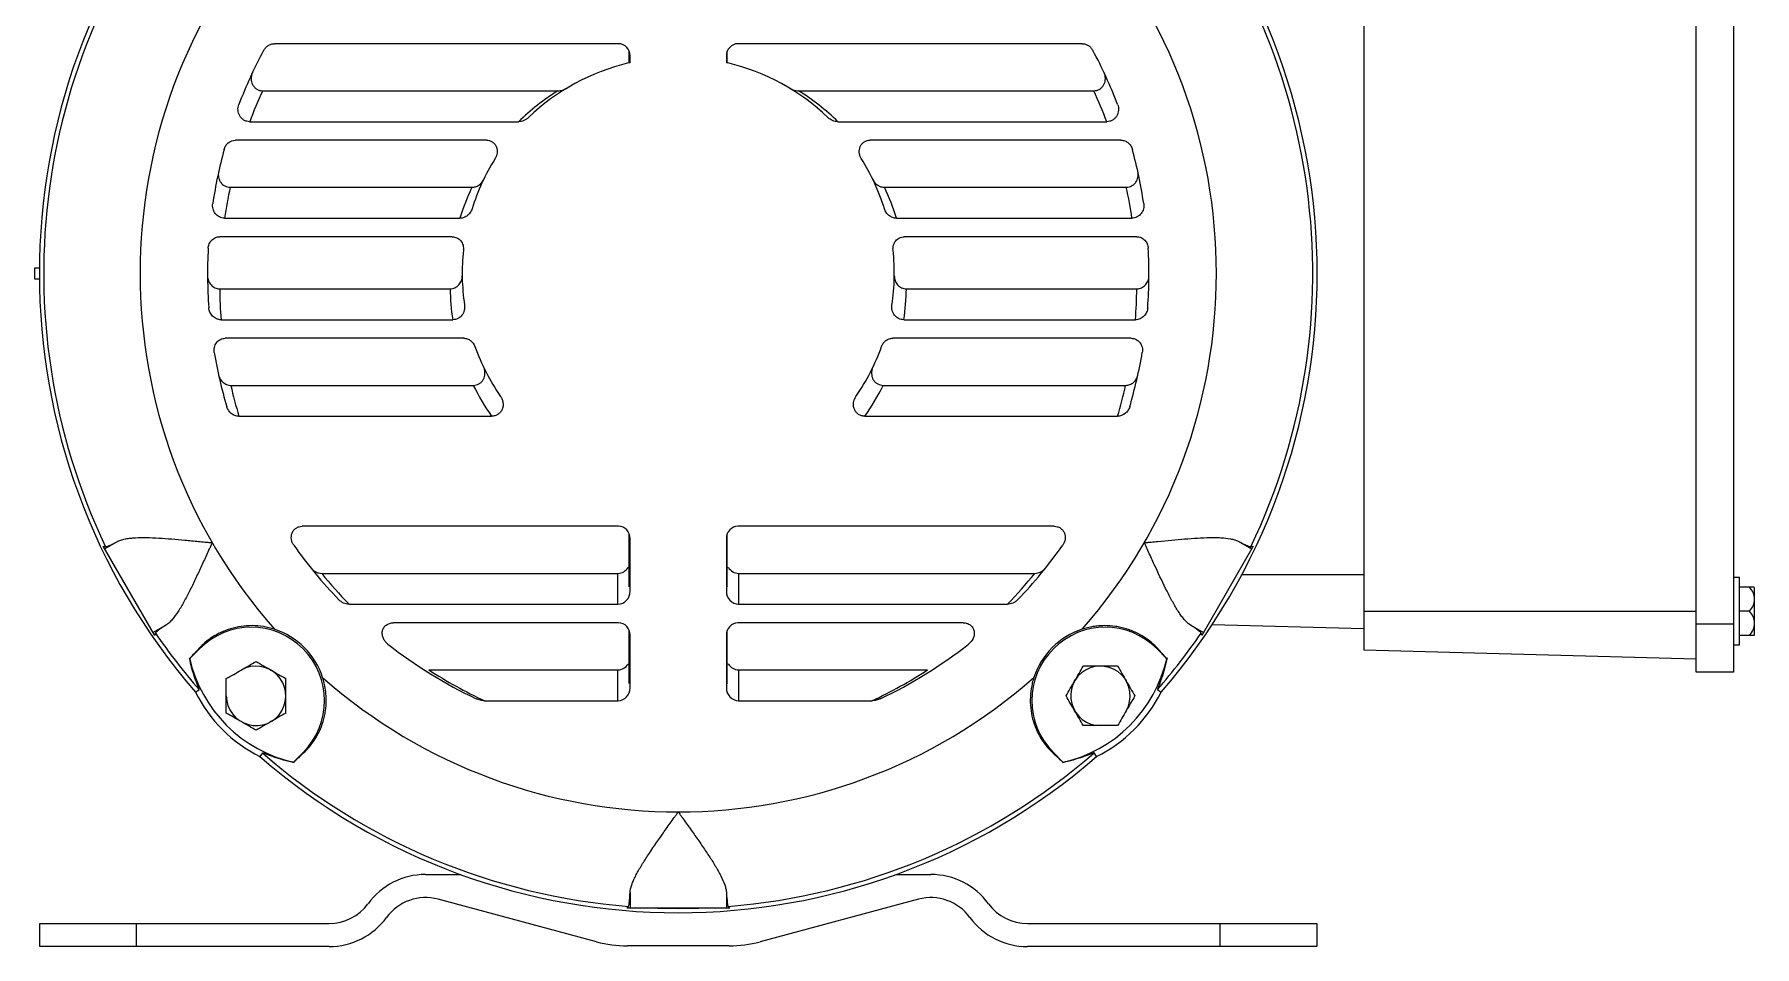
# Paper-space layout '_Left' of a CAD drawing. Header units: inches. Extents: x -3.34 to 5.58, y -3.49 to 5.49.
# Drawn here: x -3.34 to 5.58, y -3.49 to 1.24 of the extents above; entities that cross this region are included whole.
import ezdxf

# ---------------------------------------------------------------- set-up
doc = ezdxf.new("R2010")
doc.units = ezdxf.units.IN
doc.header["$MEASUREMENT"] = 0

psp = doc.layouts.new('_Left')

# ---------------------------------------------------------------- linework, layer by layer
at = {"color": 7, "linetype": 'Continuous', "lineweight": 15}
for p, q in [((5.2765, -2.066), (5.2765, 2.066)), ((5.4695, 2.066), (5.4695, -2.066)), ((3.5535, 1.9508), (3.5535, -1.9508)), ((-0.3095, 1.19), (-2.0933, 1.19)), ((2.0933, 1.19), (0.3095, 1.19)), ((-0.2543, 1.0906), (-0.2543, 1.1505)), ((-0.25, 1.0913), (-0.25, 1.1267)), ((0.25, 1.1267), (0.25, 1.0913)), ((0.2543, 1.0907), (0.2543, 1.1505)), ((-2.1539, 0.9461), (-0.6235, 0.9461)), ((0.6235, 0.9461), (2.1539, 0.9461)), ((-2.2217, 0.786), (-0.8277, 0.786)), ((0.8277, 0.786), (2.2217, 0.786)), ((-0.9948, 0.69), (-2.2946, 0.69)), ((2.2946, 0.69), (0.9948, 0.69)), ((-2.3227, 0.4461), (-1.0696, 0.4461)), ((1.0696, 0.4461), (2.3227, 0.4461)), ((-2.3518, 0.286), (-1.1315, 0.286)), ((1.1315, 0.286), (2.3518, 0.286)), ((-1.1719, 0.19), (-2.3768, 0.19)), ((2.3768, 0.19), (1.1719, 0.19)), ((-3.3117, 0.0275), (-3.3375, 0.0275)), ((-3.3375, 0.0275), (-3.3375, -0.0275)), ((-3.3375, -0.0275), (-3.3117, -0.0275)), ((-2.3769, -0.0799), (-1.1828, -0.0799)), ((1.1828, -0.0799), (2.3769, -0.0799)), ((-2.3701, -0.24), (-1.1691, -0.24)), ((1.1691, -0.24), (2.3701, -0.24)), ((-1.1123, -0.336), (-2.348, -0.336)), ((2.348, -0.336), (1.1123, -0.336)), ((-2.3193, -0.5799), (-1.0623, -0.5799)), ((1.0623, -0.5799), (2.3193, -0.5799)), ((-2.2774, -0.74), (-0.9675, -0.74)), ((0.9675, -0.74), (2.2774, -0.74)), ((-0.3095, -1.31), (-1.9493, -1.31)), ((1.9493, -1.31), (0.3095, -1.31)), ((-2.7134, -1.8753), (-2.9807, -1.4122)), ((-2.9807, -1.4122), (-2.9689, -1.4159)), ((-2.9029, -1.3875), (-2.972, -1.4274)), ((-0.2543, -1.6241), (-0.2543, -1.3495)), ((-0.25, -1.647), (-0.25, -1.3733)), ((0.25, -1.3733), (0.25, -1.647)), ((0.2543, -1.6241), (0.2543, -1.3495)), ((2.9807, -1.4122), (2.7134, -1.8753)), ((2.9029, -1.3875), (2.972, -1.4274)), ((2.9689, -1.4159), (2.9807, -1.4122)), ((-1.8483, -1.5539), (-0.313, -1.5539)), ((-0.313, -1.714), (-0.313, -1.5539)), ((0.313, -1.5539), (0.313, -1.714)), ((0.313, -1.5539), (1.8483, -1.5539)), ((2.9214, -1.56), (3.5535, -1.56)), ((5.5005, -1.576), (5.4695, -1.576)), ((5.5005, -1.924), (5.5005, -1.576)), ((5.5761, -1.625), (5.5005, -1.625)), ((5.5795, -1.872), (5.5795, -1.628)), ((-1.7064, -1.714), (-0.313, -1.714)), ((0.313, -1.714), (1.7064, -1.714)), ((3.5535, -1.75), (5.2765, -1.75)), ((5.5525, -1.75), (5.5005, -1.75)), ((-2.653, -1.8202), (-2.7221, -1.8601)), ((-2.7106, -1.8632), (-2.7134, -1.8753)), ((-0.3095, -1.81), (-1.4777, -1.81)), ((-0.2543, -2.1241), (-0.2543, -1.8495)), ((0.2543, -2.1241), (0.2543, -1.8495)), ((1.4777, -1.81), (0.3095, -1.81)), ((2.653, -1.8202), (2.7221, -1.8601)), ((2.7134, -1.8753), (2.7106, -1.8632)), ((3.5535, -1.8406), (2.767, -1.82)), ((5.2765, -1.816), (5.4695, -1.816)), ((-2.4819, -1.9445), (-2.5315, -1.9941)), ((-2.4842, -1.9422), (-2.4819, -1.9445)), ((-0.25, -2.147), (-0.25, -1.8733)), ((0.25, -1.8733), (0.25, -2.147)), ((2.4842, -1.9422), (2.4819, -1.9445)), ((2.5315, -1.9941), (2.4819, -1.9445)), ((3.5535, -1.9508), (5.2765, -1.9959)), ((5.4695, -1.924), (5.5005, -1.924)), ((5.5761, -1.875), (5.5005, -1.875)), ((-2.5338, -1.9911), (-2.5315, -1.9941)), ((2.5315, -1.9941), (2.5338, -1.9911)), ((-1.2929, -2.0539), (-0.313, -2.0539)), ((-0.313, -2.214), (-0.313, -2.0539)), ((0.313, -2.0539), (0.313, -2.214)), ((0.313, -2.0539), (1.2929, -2.0539)), ((5.4695, -2.066), (5.2765, -2.066)), ((-2.5031, -2.1686), (-2.4842, -2.1559)), ((-1.0035, -2.214), (-0.313, -2.214)), ((0.313, -2.214), (1.0035, -2.214)), ((2.4842, -2.1559), (2.5031, -2.1686)), ((-2.1559, -2.4842), (-2.1686, -2.5031)), ((-1.9941, -2.5315), (-1.9445, -2.4819)), ((-1.9422, -2.4842), (-1.9445, -2.4819)), ((1.9422, -2.4842), (1.9445, -2.4819)), ((1.9445, -2.4819), (1.9941, -2.5315)), ((2.1686, -2.5031), (2.1559, -2.4842)), ((-1.9941, -2.5315), (-1.9911, -2.5338)), ((1.9911, -2.5338), (1.9941, -2.5315)), ((-1.31, -3.114), (-1.1275, -3.114)), ((1.1275, -3.114), (1.31, -3.114)), ((-0.2498, -3.2077), (-0.2498, -3.2875)), ((0.2498, -3.2077), (0.2498, -3.2875)), ((-0.4242, -3.4621), (-1.2453, -3.2421)), ((-0.2674, -3.2875), (-0.2583, -3.2791)), ((0.2674, -3.2875), (-0.2674, -3.2875)), ((0.2583, -3.2791), (0.2674, -3.2875)), ((1.2453, -3.2421), (0.4242, -3.4621)), ((-3.31, -3.4873), (-3.31, -3.3677)), ((-3.31, -3.3677), (-1.81, -3.3677)), ((-2.81, -3.3677), (-2.81, -3.4873)), ((1.81, -3.3677), (3.31, -3.3677)), ((2.81, -3.4873), (2.81, -3.3677)), ((3.31, -3.3677), (3.31, -3.4873)), ((-1.81, -3.4873), (-3.31, -3.4873)), ((0.2639, -3.4833), (-0.2639, -3.4833)), ((3.31, -3.4873), (1.81, -3.4873))]:
    psp.add_line(p, q, dxfattribs=at)
at = {"color": 7, "linetype": 'Continuous', "lineweight": 15, "flags": 128}
for points in [[(-0.2603, -1.5235), (-0.2546, -1.5228), (-0.2543, -1.5227)], [(0.2543, -1.5227), (0.2546, -1.5228), (0.2603, -1.5235)], [(-0.2603, -2.0235), (-0.2546, -2.0228), (-0.2543, -2.0227)], [(0.2543, -2.0227), (0.2546, -2.0228), (0.2603, -2.0235)]]:
    psp.add_lwpolyline(points, dxfattribs=at)
at = {"color": 7, "linetype": 'Continuous', "lineweight": 15}
for centre, radius, start, end in [((0, 0), 3.3119, 139.09637, 220.90363), ((0, 0), 3.2892, 139.04642, 205.49647), ((0, 0), 3.2892, 334.50353, 40.95358), ((0, 0), 3.3119, 319.09637, 40.90363), ((0, 0), 2.7896, 138.63888, 221.36112), ((0, 0), 2.7896, 318.63888, 41.36112), ((-0.3113, 1.1287), 0.0614, 358.19633, 88.26162), ((0.3113, 1.1287), 0.0614, 91.73838, 181.80367), ((0, 0), 2.44, 151.74425, 158.96895), ((0, 0), 1.12, 103.28348, 133.85589), ((0, 0), 1.12, 46.14411, 76.71652), ((0, 0), 2.44, 21.03105, 28.25575), ((0, -0.0592), 2.377, 154.97915, 159.17134), ((0, -0.0592), 1.183, 121.80694, 134.40142), ((0, -0.0592), 1.183, 45.59858, 58.19306), ((0, -0.0592), 2.377, 20.82866, 25.02085), ((0, 0), 2.44, 164.7325, 171.45856), ((0, 0), 2.44, 8.54144, 15.2675), ((0, 0), 1.12, 147.91825, 162.63664), ((0, 0), 1.12, 17.36336, 32.08175), ((0, -0.0592), 2.377, 167.7253, 171.64967), ((0, -0.0592), 1.183, 154.71161, 163.03419), ((0, -0.0592), 1.183, 16.96581, 25.28839), ((0, -0.0592), 2.377, 8.35033, 12.2747), ((0, 0), 2.44, 176.94792, 184.17268), ((0, 0), 1.12, 173.83497, 188.40688), ((0, 0), 1.12, 351.59312, 6.16503), ((0, 0), 2.44, 355.82732, 3.05208), ((0, -0.0592), 2.377, 180.49782, 184.36224), ((0, -0.0592), 1.183, 181.0003, 188.79104), ((0, -0.0592), 1.183, 351.20896, 358.9997), ((0, -0.0592), 2.377, 355.63776, 359.50218), ((0, 0), 2.44, 189.65777, 196.44602), ((0, 0), 1.12, 199.77808, 214.6705), ((0, 0), 1.12, 325.3295, 340.22192), ((0, 0), 2.44, 343.55398, 350.34223), ((0, -0.0592), 2.377, 192.65252, 196.64322), ((0, -0.0592), 1.183, 206.11103, 215.13364), ((0, -0.0592), 1.183, 324.86636, 333.88897), ((0, -0.0592), 2.377, 343.35678, 347.34748), ((-0.3113, -1.3713), 0.0614, 358.19633, 88.26162), ((0.3113, -1.3713), 0.0614, 91.73838, 181.80367), ((0, 0), 2.44, 215.24002, 223.85789), ((0, 0), 2.44, 316.14211, 324.75998), ((0, -0.0592), 2.377, 218.96148, 224.12063), ((-0.3137, -1.4916), 0.0623, 270.68765, 329.14289), ((-0.3208, -1.5997), 0.0708, 339.83336, 0.03142), ((0.3208, -1.5997), 0.0708, 179.96858, 200.16664), ((0.3136, -1.4918), 0.0621, 210.75811, 269.41135), ((0, -0.0592), 2.377, 315.87937, 321.03852), ((-0.3151, -1.6489), 0.0651, 271.83621, 1.72544), ((0.3151, -1.6489), 0.0651, 178.27456, 268.16379), ((5.4912, -1.6886), 0.0883, 0.68537, 46.0185), ((5.4912, -1.6864), 0.0883, 313.9815, 359.31463), ((5.4695, -1.75), 0.1643, 47.97242, 49.5332), ((5.4912, -1.8136), 0.0883, 0.68537, 46.0185), ((0, 0), 3.2892, 214.50353, 220.95358), ((-2.2132, -2.2132), 0.38, 315, 135), ((-2.2132, -2.2132), 0.3887, 17.9062, 72.0938), ((-0.3113, -1.8713), 0.0614, 358.19633, 88.26162), ((0.3113, -1.8713), 0.0614, 91.73838, 181.80367), ((2.2132, -2.2132), 0.38, 45, 225), ((2.2132, -2.2132), 0.3887, 107.9062, 162.0938), ((0, 0), 3.2892, 319.04642, 325.49647), ((5.4912, -1.8114), 0.0883, 313.9815, 359.31463), ((5.4695, -1.75), 0.1643, 310.4668, 312.02758), ((0, 0), 2.44, 231.91395, 244.58476), ((0, 0), 2.44, 295.41524, 308.08605), ((-1.8349, -1.8349), 0.7161, 192.59857, 257.40143), ((-2.1885, -2.1885), 0.1543, 180, 120), ((-0.3137, -1.9916), 0.0623, 270.68765, 329.14289), ((0.3136, -1.9918), 0.0621, 210.75811, 269.41135), ((1.8349, -1.8349), 0.7161, 282.59857, 347.40143), ((2.1885, -2.1885), 0.1543, 330, 270), ((0, 0), 2.7896, 228.63888, 311.36112), ((0, -0.0592), 2.377, 237.05016, 245.02886), ((-0.3208, -2.0997), 0.0708, 339.83336, 0.03142), ((0.3208, -2.0997), 0.0708, 179.96858, 200.16664), ((0, -0.0592), 2.377, 294.97114, 302.94984), ((-1.8349, -1.8349), 0.7469, 206.53244, 243.46756), ((-0.3151, -2.1489), 0.0651, 271.83621, 1.72544), ((0.3151, -2.1489), 0.0651, 178.27456, 268.16379), ((1.8349, -1.8349), 0.7469, 296.53244, 333.46756), ((0, 0), 3.2892, 229.04642, 265.49647), ((0, 0), 3.2892, 274.50353, 310.95358), ((0, 0), 3.3119, 229.09637, 310.90363), ((-1.31, -3.4836), 0.3696, 90, 143.79775), ((1.31, -3.4836), 0.3696, 36.20225, 90), ((-1.81, -3.1177), 0.25, 270, 323.79775), ((-1.31, -3.4836), 0.25, 75, 143.79775), ((0, 0), 3.2892, 268.13216, 271.86784), ((1.31, -3.4836), 0.25, 36.20225, 105), ((1.81, -3.1177), 0.25, 216.20225, 270), ((-1.81, -3.1177), 0.3696, 270, 323.79775), ((1.81, -3.1177), 0.3696, 216.20225, 270), ((-0.2639, -2.8637), 0.6196, 255, 270), ((0.2639, -2.8637), 0.6196, 270, 285)]:
    psp.add_arc(centre, radius, start, end, dxfattribs=at)
for points, knots in [([(-2.1493, 1.1551), (-2.1465, 1.1603), (-2.1432, 1.1649), (-2.1353, 1.1734), (-2.1308, 1.1772), (-2.1212, 1.1834), (-2.1158, 1.1858), (-2.1048, 1.1891), (-2.0991, 1.19), (-2.0933, 1.19)], [0, 0, 0, 0, 0.25, 0.25, 0.5, 0.5, 0.75, 0.75, 1, 1, 1, 1]), ([(2.0933, 1.19), (2.0991, 1.19), (2.1048, 1.1891), (2.1158, 1.1858), (2.1211, 1.1834), (2.1308, 1.1772), (2.1353, 1.1734), (2.1431, 1.165), (2.1465, 1.1602), (2.1493, 1.1551)], [0, 0, 0, 0, 0.25, 0.25, 0.5, 0.5, 0.75, 0.75, 1, 1, 1, 1]), ([(-0.25, 1.0913), (-0.2511, 1.0912), (-0.2522, 1.091), (-0.2534, 1.0908), (-0.2547, 1.0906), (-0.256, 1.0903), (-0.2573, 1.09)], [0, 0, 0, 0, 0.0000862431, 0.0000862431, 0.0000862431, 0.000189408, 0.000189408, 0.000189408, 0.000189408]), ([(0.2573, 1.09), (0.2562, 1.0903), (0.2551, 1.0905), (0.254, 1.0907), (0.2527, 1.091), (0.2513, 1.0912), (0.25, 1.0913)], [0, 0, 0, 0, 0.0000863858, 0.0000863858, 0.0000863858, 0.0001894077, 0.0001894077, 0.0001894077, 0.0001894077]), ([(-2.2072, 1.04), (-2.2095, 1.0351), (-2.2113, 1.0301), (-2.2136, 1.0196), (-2.2142, 1.0142), (-2.2141, 0.9982), (-2.2115, 0.9874), (-2.204, 0.9732), (-2.2008, 0.9688), (-2.1935, 0.961), (-2.1893, 0.9575), (-2.1755, 0.9491), (-2.1648, 0.9461), (-2.1539, 0.9461)], [0, 0, 0, 0, 0.125, 0.125, 0.25, 0.25, 0.5, 0.5, 0.625, 0.625, 0.75, 0.75, 1, 1, 1, 1]), ([(2.1539, 0.9461), (2.1593, 0.9461), (2.1647, 0.9469), (2.175, 0.9497), (2.18, 0.9519), (2.1892, 0.9574), (2.1934, 0.9609), (2.2007, 0.9687), (2.2039, 0.9731), (2.2115, 0.9873), (2.2141, 0.9981), (2.2142, 1.0142), (2.2136, 1.0196), (2.2113, 1.03), (2.2095, 1.0351), (2.2072, 1.04)], [0, 0, 0, 0, 0.125, 0.125, 0.25, 0.25, 0.375, 0.375, 0.5, 0.5, 0.75, 0.75, 0.875, 0.875, 1, 1, 1, 1]), ([(-0.6235, 0.9461), (-0.6155, 0.9461), (-0.6077, 0.9474), (-0.5924, 0.9518), (-0.585, 0.9551), (-0.5782, 0.9592)], [0, 0, 0, 0, 0.5, 0.5, 1, 1, 1, 1]), ([(0.5782, 0.9592), (0.585, 0.9551), (0.5923, 0.9519), (0.6075, 0.9474), (0.6155, 0.9461), (0.6235, 0.9461)], [0, 0, 0, 0, 0.5, 0.5, 1, 1, 1, 1]), ([(-2.2217, 0.786), (-2.2269, 0.786), (-2.232, 0.7867), (-2.242, 0.7893), (-2.2469, 0.7914), (-2.2558, 0.7966), (-2.26, 0.7998), (-2.2673, 0.8071), (-2.2705, 0.8112), (-2.2784, 0.8247), (-2.2814, 0.8349), (-2.2825, 0.8503), (-2.2822, 0.8556), (-2.2807, 0.8658), (-2.2793, 0.8708), (-2.2775, 0.8757)], [0, 0, 0, 0, 0.125, 0.125, 0.25, 0.25, 0.375, 0.375, 0.5, 0.5, 0.75, 0.75, 0.875, 0.875, 1, 1, 1, 1]), ([(-0.776, 0.8076), (-0.7795, 0.8043), (-0.7832, 0.8013), (-0.7911, 0.796), (-0.7954, 0.7937), (-0.8042, 0.7899), (-0.8088, 0.7885), (-0.8181, 0.7865), (-0.8229, 0.786), (-0.8277, 0.786)], [0, 0, 0, 0, 0.25, 0.25, 0.5, 0.5, 0.75, 0.75, 1, 1, 1, 1]), ([(0.8277, 0.786), (0.8181, 0.786), (0.8087, 0.7881), (0.791, 0.7956), (0.7829, 0.8009), (0.776, 0.8076)], [0, 0, 0, 0, 0.5, 0.5, 1, 1, 1, 1]), ([(2.2775, 0.8757), (2.2793, 0.8708), (2.2807, 0.8658), (2.2822, 0.8556), (2.2825, 0.8503), (2.2818, 0.84), (2.2809, 0.8349), (2.2778, 0.825), (2.2758, 0.8202), (2.2705, 0.8113), (2.2673, 0.8071), (2.26, 0.7998), (2.2559, 0.7967), (2.2469, 0.7914), (2.2421, 0.7894), (2.2321, 0.7867), (2.2269, 0.786), (2.2217, 0.786)], [0, 0, 0, 0, 0.125, 0.125, 0.25, 0.25, 0.375, 0.375, 0.5, 0.5, 0.625, 0.625, 0.75, 0.75, 0.875, 0.875, 1, 1, 1, 1]), ([(-2.3539, 0.6425), (-2.3521, 0.6491), (-2.3493, 0.6553), (-2.342, 0.6668), (-2.3375, 0.6719), (-2.3218, 0.6849), (-2.3084, 0.69), (-2.2946, 0.69)], [0, 0, 0, 0, 0.25, 0.25, 0.5, 0.5, 1, 1, 1, 1]), ([(-0.9948, 0.69), (-0.9894, 0.69), (-0.9841, 0.6893), (-0.9737, 0.6863), (-0.9687, 0.6841), (-0.9597, 0.6782), (-0.9555, 0.6746), (-0.9486, 0.6664), (-0.9457, 0.6618), (-0.9413, 0.652), (-0.9397, 0.6467), (-0.9381, 0.636), (-0.938, 0.6306), (-0.9396, 0.6145), (-0.9432, 0.6041), (-0.949, 0.5949)], [0, 0, 0, 0, 0.125, 0.125, 0.25, 0.25, 0.375, 0.375, 0.5, 0.5, 0.625, 0.625, 0.75, 0.75, 1, 1, 1, 1]), ([(0.949, 0.5949), (0.9461, 0.5995), (0.9438, 0.6043), (0.9402, 0.6145), (0.939, 0.6199), (0.9375, 0.6359), (0.939, 0.6469), (0.9456, 0.6617), (0.9485, 0.6664), (0.9555, 0.6746), (0.9596, 0.6782), (0.9687, 0.684), (0.9737, 0.6863), (0.9841, 0.6893), (0.9894, 0.69), (0.9948, 0.69)], [0, 0, 0, 0, 0.125, 0.125, 0.25, 0.25, 0.5, 0.5, 0.625, 0.625, 0.75, 0.75, 0.875, 0.875, 1, 1, 1, 1]), ([(2.2946, 0.69), (2.3015, 0.69), (2.3082, 0.6888), (2.321, 0.684), (2.3269, 0.6806), (2.3375, 0.6719), (2.342, 0.6668), (2.3493, 0.6553), (2.3521, 0.6491), (2.3539, 0.6425)], [0, 0, 0, 0, 0.25, 0.25, 0.5, 0.5, 0.75, 0.75, 1, 1, 1, 1]), ([(-2.3825, 0.5268), (-2.3835, 0.5221), (-2.3841, 0.5173), (-2.3842, 0.5077), (-2.3838, 0.5029), (-2.382, 0.4934), (-2.3806, 0.4889), (-2.3769, 0.48), (-2.3745, 0.4758), (-2.3662, 0.4641), (-2.3588, 0.4575), (-2.3461, 0.4508), (-2.3415, 0.449), (-2.3323, 0.4467), (-2.3275, 0.4461), (-2.3227, 0.4461)], [0, 0, 0, 0, 0.125, 0.125, 0.25, 0.25, 0.375, 0.375, 0.5, 0.5, 0.75, 0.75, 0.875, 0.875, 1, 1, 1, 1]), ([(-1.0696, 0.4461), (-1.0632, 0.4461), (-1.057, 0.4471), (-1.0448, 0.451), (-1.0391, 0.4538), (-1.0232, 0.4643), (-1.0147, 0.4743), (-1.0091, 0.4859)], [0, 0, 0, 0, 0.25, 0.25, 0.5, 0.5, 1, 1, 1, 1]), ([(1.0091, 0.4859), (1.0119, 0.4801), (1.0154, 0.4748), (1.0237, 0.4651), (1.0285, 0.4608), (1.039, 0.4538), (1.0448, 0.451), (1.0569, 0.4472), (1.0632, 0.4461), (1.0696, 0.4461)], [0, 0, 0, 0, 0.25, 0.25, 0.5, 0.5, 0.75, 0.75, 1, 1, 1, 1]), ([(2.3227, 0.4461), (2.3275, 0.4461), (2.3322, 0.4467), (2.3415, 0.449), (2.3461, 0.4508), (2.3546, 0.4552), (2.3585, 0.458), (2.3658, 0.4644), (2.3689, 0.4679), (2.3773, 0.4797), (2.3811, 0.4888), (2.3847, 0.5076), (2.3845, 0.5173), (2.3825, 0.5268)], [0, 0, 0, 0, 0.125, 0.125, 0.25, 0.25, 0.375, 0.375, 0.5, 0.5, 0.75, 0.75, 1, 1, 1, 1]), ([(-2.3518, 0.286), (-2.3565, 0.286), (-2.361, 0.2865), (-2.37, 0.2887), (-2.3744, 0.2903), (-2.3868, 0.2965), (-2.3941, 0.3026), (-2.4025, 0.3136), (-2.405, 0.3176), (-2.409, 0.3259), (-2.4105, 0.3303), (-2.4139, 0.3439), (-2.4143, 0.3532), (-2.4129, 0.3624)], [0, 0, 0, 0, 0.125, 0.125, 0.25, 0.25, 0.5, 0.5, 0.625, 0.625, 0.75, 0.75, 1, 1, 1, 1]), ([(2.4129, 0.3624), (2.4136, 0.3578), (2.4139, 0.3532), (2.4134, 0.344), (2.4128, 0.3393), (2.4105, 0.3303), (2.409, 0.326), (2.405, 0.3177), (2.4026, 0.3136), (2.3941, 0.3027), (2.3868, 0.2966), (2.3745, 0.2903), (2.3701, 0.2887), (2.3611, 0.2865), (2.3565, 0.286), (2.3518, 0.286)], [0, 0, 0, 0, 0.125, 0.125, 0.25, 0.25, 0.375, 0.375, 0.5, 0.5, 0.75, 0.75, 0.875, 0.875, 1, 1, 1, 1]), ([(-1.069, 0.3342), (-1.0711, 0.3275), (-1.0741, 0.3212), (-1.0821, 0.3095), (-1.0869, 0.3043), (-1.0979, 0.2956), (-1.1041, 0.292), (-1.1173, 0.2873), (-1.1244, 0.286), (-1.1315, 0.286)], [0, 0, 0, 0, 0.25, 0.25, 0.5, 0.5, 0.75, 0.75, 1, 1, 1, 1]), ([(1.1315, 0.286), (1.1244, 0.286), (1.1175, 0.2872), (1.1041, 0.292), (1.098, 0.2955), (1.0869, 0.3043), (1.0821, 0.3094), (1.0741, 0.3211), (1.0711, 0.3275), (1.069, 0.3342)], [0, 0, 0, 0, 0.25, 0.25, 0.5, 0.5, 0.75, 0.75, 1, 1, 1, 1]), ([(-2.4365, 0.1299), (-2.4361, 0.1378), (-2.4344, 0.1453), (-2.4283, 0.1598), (-2.424, 0.1663), (-2.4158, 0.1748), (-2.4129, 0.1773), (-2.4065, 0.1817), (-2.4031, 0.1837), (-2.3924, 0.1884), (-2.3846, 0.19), (-2.3768, 0.19)], [0, 0, 0, 0, 0.25, 0.25, 0.5, 0.5, 0.625, 0.625, 0.75, 0.75, 1, 1, 1, 1]), ([(-1.1719, 0.19), (-1.1676, 0.19), (-1.1633, 0.1895), (-1.155, 0.1876), (-1.1509, 0.1861), (-1.1394, 0.1805), (-1.1326, 0.175), (-1.1246, 0.1651), (-1.1222, 0.1614), (-1.1183, 0.1538), (-1.1168, 0.1498), (-1.1133, 0.1374), (-1.1126, 0.1288), (-1.1135, 0.1203)], [0, 0, 0, 0, 0.125, 0.125, 0.25, 0.25, 0.5, 0.5, 0.625, 0.625, 0.75, 0.75, 1, 1, 1, 1]), ([(1.1135, 0.1203), (1.1131, 0.1246), (1.113, 0.1288), (1.1137, 0.1373), (1.1145, 0.1416), (1.1168, 0.1498), (1.1183, 0.1538), (1.1222, 0.1614), (1.1246, 0.165), (1.1299, 0.1717), (1.1329, 0.1747), (1.1396, 0.18), (1.1432, 0.1824), (1.1547, 0.188), (1.1632, 0.19), (1.1719, 0.19)], [0, 0, 0, 0, 0.125, 0.125, 0.25, 0.25, 0.375, 0.375, 0.5, 0.5, 0.625, 0.625, 0.75, 0.75, 1, 1, 1, 1]), ([(2.3768, 0.19), (2.3807, 0.19), (2.3846, 0.1896), (2.3921, 0.188), (2.3959, 0.1868), (2.4066, 0.1821), (2.4131, 0.1776), (2.4239, 0.1664), (2.4283, 0.1597), (2.4343, 0.1455), (2.4361, 0.1378), (2.4365, 0.1299)], [0, 0, 0, 0, 0.125, 0.125, 0.25, 0.25, 0.5, 0.5, 0.75, 0.75, 1, 1, 1, 1]), ([(-2.44, -0.0131), (-2.4399, -0.0217), (-2.4384, -0.0301), (-2.4338, -0.042), (-2.4319, -0.0458), (-2.4275, -0.053), (-2.4249, -0.0564), (-2.4192, -0.0627), (-2.4161, -0.0655), (-2.4092, -0.0705), (-2.4055, -0.0727), (-2.3939, -0.078), (-2.3855, -0.0799), (-2.3769, -0.0799)], [0, 0, 0, 0, 0.25, 0.25, 0.375, 0.375, 0.5, 0.5, 0.625, 0.625, 0.75, 0.75, 1, 1, 1, 1]), ([(-1.1828, -0.0799), (-1.1785, -0.0799), (-1.1743, -0.0794), (-1.1659, -0.0776), (-1.1618, -0.0762), (-1.1501, -0.0708), (-1.1431, -0.0656), (-1.1317, -0.0529), (-1.1272, -0.0454), (-1.1228, -0.0333), (-1.1217, -0.0291), (-1.1202, -0.0207), (-1.1199, -0.0164), (-1.1199, -0.0121)], [0, 0, 0, 0, 0.125, 0.125, 0.25, 0.25, 0.5, 0.5, 0.75, 0.75, 0.875, 0.875, 1, 1, 1, 1]), ([(1.1199, -0.0121), (1.1198, -0.0208), (1.1213, -0.0292), (1.1257, -0.0413), (1.1276, -0.0452), (1.1319, -0.0525), (1.1345, -0.056), (1.1402, -0.0624), (1.1434, -0.0653), (1.1502, -0.0703), (1.154, -0.0726), (1.1656, -0.0779), (1.1742, -0.0799), (1.1828, -0.0799)], [0, 0, 0, 0, 0.25, 0.25, 0.375, 0.375, 0.5, 0.5, 0.625, 0.625, 0.75, 0.75, 1, 1, 1, 1]), ([(2.3769, -0.0799), (2.3812, -0.0799), (2.3854, -0.0794), (2.3937, -0.0776), (2.3977, -0.0762), (2.4093, -0.071), (2.4163, -0.0658), (2.4277, -0.0534), (2.4323, -0.046), (2.4368, -0.0341), (2.438, -0.03), (2.4395, -0.0216), (2.4399, -0.0174), (2.44, -0.0131)], [0, 0, 0, 0, 0.125, 0.125, 0.25, 0.25, 0.5, 0.5, 0.75, 0.75, 0.875, 0.875, 1, 1, 1, 1]), ([(-2.3701, -0.24), (-2.3742, -0.24), (-2.3783, -0.2396), (-2.3862, -0.2379), (-2.3902, -0.2367), (-2.3976, -0.2334), (-2.4012, -0.2315), (-2.4079, -0.2269), (-2.4111, -0.2242), (-2.4196, -0.2155), (-2.4243, -0.2086), (-2.4309, -0.1938), (-2.4329, -0.1857), (-2.4335, -0.1775)], [0, 0, 0, 0, 0.125, 0.125, 0.25, 0.25, 0.375, 0.375, 0.5, 0.5, 0.75, 0.75, 1, 1, 1, 1]), ([(-1.108, -0.1637), (-1.1073, -0.1684), (-1.1071, -0.173), (-1.1075, -0.1821), (-1.1082, -0.1868), (-1.1104, -0.1958), (-1.112, -0.2001), (-1.1159, -0.2084), (-1.1184, -0.2124), (-1.1268, -0.2233), (-1.1341, -0.2295), (-1.1464, -0.2357), (-1.1508, -0.2373), (-1.1598, -0.2395), (-1.1644, -0.24), (-1.1691, -0.24)], [0, 0, 0, 0, 0.125, 0.125, 0.25, 0.25, 0.375, 0.375, 0.5, 0.5, 0.75, 0.75, 0.875, 0.875, 1, 1, 1, 1]), ([(1.1691, -0.24), (1.1644, -0.24), (1.1599, -0.2395), (1.1509, -0.2373), (1.1465, -0.2357), (1.1342, -0.2295), (1.1269, -0.2234), (1.1184, -0.2124), (1.116, -0.2084), (1.112, -0.2001), (1.1104, -0.1958), (1.107, -0.1823), (1.1066, -0.173), (1.108, -0.1637)], [0, 0, 0, 0, 0.125, 0.125, 0.25, 0.25, 0.5, 0.5, 0.625, 0.625, 0.75, 0.75, 1, 1, 1, 1]), ([(2.4335, -0.1775), (2.4329, -0.1857), (2.431, -0.1936), (2.4243, -0.2087), (2.4197, -0.2154), (2.4111, -0.2242), (2.408, -0.2268), (2.4013, -0.2314), (2.3977, -0.2334), (2.3864, -0.2383), (2.3784, -0.24), (2.3701, -0.24)], [0, 0, 0, 0, 0.25, 0.25, 0.5, 0.5, 0.625, 0.625, 0.75, 0.75, 1, 1, 1, 1]), ([(-2.4054, -0.4093), (-2.4062, -0.4049), (-2.4065, -0.4005), (-2.4062, -0.3917), (-2.4057, -0.3873), (-2.4037, -0.3787), (-2.4023, -0.3745), (-2.3986, -0.3665), (-2.3963, -0.3626), (-2.3883, -0.3521), (-2.3814, -0.3462), (-2.3696, -0.3401), (-2.3654, -0.3386), (-2.3568, -0.3365), (-2.3524, -0.336), (-2.348, -0.336)], [0, 0, 0, 0, 0.125, 0.125, 0.25, 0.25, 0.375, 0.375, 0.5, 0.5, 0.75, 0.75, 0.875, 0.875, 1, 1, 1, 1]), ([(-1.1123, -0.336), (-1.1058, -0.336), (-1.0995, -0.3371), (-1.0873, -0.3413), (-1.0816, -0.3443), (-1.0661, -0.356), (-1.0583, -0.3668), (-1.0539, -0.379)], [0, 0, 0, 0, 0.25, 0.25, 0.5, 0.5, 1, 1, 1, 1]), ([(1.0539, -0.379), (1.0561, -0.3729), (1.0591, -0.3672), (1.0667, -0.3568), (1.0712, -0.3522), (1.0815, -0.3444), (1.0872, -0.3413), (1.0993, -0.3371), (1.1058, -0.336), (1.1123, -0.336)], [0, 0, 0, 0, 0.25, 0.25, 0.5, 0.5, 0.75, 0.75, 1, 1, 1, 1]), ([(2.348, -0.336), (2.3524, -0.336), (2.3568, -0.3365), (2.3654, -0.3386), (2.3696, -0.3401), (2.3814, -0.3461), (2.3883, -0.352), (2.3989, -0.3661), (2.4027, -0.3743), (2.4067, -0.3916), (2.4069, -0.4006), (2.4054, -0.4093)], [0, 0, 0, 0, 0.125, 0.125, 0.25, 0.25, 0.5, 0.5, 0.75, 0.75, 1, 1, 1, 1]), ([(-2.3825, -0.5264), (-2.3809, -0.5337), (-2.3782, -0.5407), (-2.3706, -0.5536), (-2.3659, -0.5593), (-2.3489, -0.574), (-2.3343, -0.5799), (-2.3193, -0.5799)], [0, 0, 0, 0, 0.25, 0.25, 0.5, 0.5, 1, 1, 1, 1]), ([(-1.0623, -0.5799), (-1.0574, -0.5799), (-1.0526, -0.5793), (-1.0432, -0.5769), (-1.0385, -0.5752), (-1.03, -0.5706), (-1.026, -0.5677), (-1.0188, -0.5612), (-1.0157, -0.5575), (-1.0103, -0.5494), (-1.0081, -0.5451), (-1.0047, -0.536), (-1.0035, -0.5312), (-1.0014, -0.5168), (-1.0021, -0.5069), (-1.0048, -0.4975)], [0, 0, 0, 0, 0.125, 0.125, 0.25, 0.25, 0.375, 0.375, 0.5, 0.5, 0.625, 0.625, 0.75, 0.75, 1, 1, 1, 1]), ([(1.0048, -0.4975), (1.0034, -0.5022), (1.0026, -0.507), (1.0019, -0.5167), (1.0021, -0.5216), (1.0034, -0.5312), (1.0046, -0.5359), (1.008, -0.545), (1.0102, -0.5494), (1.0156, -0.5574), (1.0188, -0.5611), (1.026, -0.5677), (1.0299, -0.5705), (1.0428, -0.5774), (1.0525, -0.5799), (1.0623, -0.5799)], [0, 0, 0, 0, 0.125, 0.125, 0.25, 0.25, 0.375, 0.375, 0.5, 0.5, 0.625, 0.625, 0.75, 0.75, 1, 1, 1, 1]), ([(2.3193, -0.5799), (2.3268, -0.5799), (2.3341, -0.5784), (2.3481, -0.5731), (2.3545, -0.5692), (2.3658, -0.5594), (2.3706, -0.5536), (2.3782, -0.5407), (2.3809, -0.5337), (2.3825, -0.5264)], [0, 0, 0, 0, 0.25, 0.25, 0.5, 0.5, 0.75, 0.75, 1, 1, 1, 1]), ([(-2.2774, -0.74), (-2.2846, -0.74), (-2.2916, -0.7387), (-2.3051, -0.7338), (-2.3113, -0.7303), (-2.3225, -0.7213), (-2.3272, -0.7161), (-2.3351, -0.7041), (-2.3381, -0.6977), (-2.3402, -0.6908)], [0, 0, 0, 0, 0.25, 0.25, 0.5, 0.5, 0.75, 0.75, 1, 1, 1, 1]), ([(-0.9211, -0.6371), (-0.9178, -0.6419), (-0.9151, -0.6471), (-0.9109, -0.6578), (-0.9094, -0.6636), (-0.9078, -0.675), (-0.9077, -0.6809), (-0.9091, -0.6925), (-0.9106, -0.698), (-0.915, -0.7088), (-0.918, -0.7139), (-0.9252, -0.7229), (-0.9296, -0.7269), (-0.9393, -0.7334), (-0.9446, -0.7359), (-0.9558, -0.7392), (-0.9616, -0.74), (-0.9675, -0.74)], [0, 0, 0, 0, 0.125, 0.125, 0.25, 0.25, 0.375, 0.375, 0.5, 0.5, 0.625, 0.625, 0.75, 0.75, 0.875, 0.875, 1, 1, 1, 1]), ([(0.9675, -0.74), (0.9616, -0.74), (0.9559, -0.7392), (0.9447, -0.7359), (0.9394, -0.7334), (0.9297, -0.727), (0.9254, -0.723), (0.9181, -0.714), (0.915, -0.7089), (0.9106, -0.6982), (0.9091, -0.6925), (0.9077, -0.681), (0.9078, -0.6751), (0.9101, -0.6578), (0.9145, -0.6467), (0.9211, -0.6371)], [0, 0, 0, 0, 0.125, 0.125, 0.25, 0.25, 0.375, 0.375, 0.5, 0.5, 0.625, 0.625, 0.75, 0.75, 1, 1, 1, 1]), ([(2.3402, -0.6908), (2.3381, -0.6977), (2.3352, -0.7041), (2.3273, -0.716), (2.3225, -0.7213), (2.3058, -0.7347), (2.2918, -0.74), (2.2774, -0.74)], [0, 0, 0, 0, 0.25, 0.25, 0.5, 0.5, 1, 1, 1, 1]), ([(-1.9929, -1.4079), (-1.9961, -1.4033), (-1.9987, -1.3985), (-2.0029, -1.3883), (-2.0044, -1.3828), (-2.006, -1.3719), (-2.0061, -1.3664), (-2.0049, -1.3553), (-2.0035, -1.3499), (-1.9994, -1.3397), (-1.9965, -1.3348), (-1.9896, -1.3262), (-1.9854, -1.3224), (-1.9762, -1.3163), (-1.9711, -1.3139), (-1.9605, -1.3108), (-1.9549, -1.31), (-1.9493, -1.31)], [0, 0, 0, 0, 0.125, 0.125, 0.25, 0.25, 0.375, 0.375, 0.5, 0.5, 0.625, 0.625, 0.75, 0.75, 0.875, 0.875, 1, 1, 1, 1]), ([(1.9493, -1.31), (1.9549, -1.31), (1.9604, -1.3108), (1.971, -1.3139), (1.9761, -1.3162), (1.9853, -1.3223), (1.9895, -1.3261), (1.9965, -1.3347), (1.9993, -1.3396), (2.0035, -1.3498), (2.0048, -1.3553), (2.0061, -1.3662), (2.006, -1.3718), (2.0036, -1.3883), (1.9993, -1.3988), (1.9929, -1.4079)], [0, 0, 0, 0, 0.125, 0.125, 0.25, 0.25, 0.375, 0.375, 0.5, 0.5, 0.625, 0.625, 0.75, 0.75, 1, 1, 1, 1]), ([(-2.9689, -1.4159), (-2.967, -1.4165), (-2.9604, -1.4144), (-2.9438, -1.4072), (-2.9371, -1.4042), (-2.9216, -1.3968), (-2.9127, -1.3924), (-2.9029, -1.3875)], [0, 0, 0, 0, 0.5, 0.5, 0.75, 0.75, 1, 1, 1, 1]), ([(-2.9029, -1.3875), (-2.8917, -1.3819), (-2.8784, -1.3779), (-2.8559, -1.3735), (-2.8479, -1.3724), (-2.8311, -1.3705), (-2.8223, -1.3698), (-2.7949, -1.3683), (-2.7757, -1.3681), (-2.7354, -1.3688), (-2.7143, -1.3697), (-2.6489, -1.3735), (-2.6038, -1.3773), (-2.5344, -1.3836), (-2.5109, -1.3858), (-2.4753, -1.3892), (-2.4634, -1.3903), (-2.4456, -1.392), (-2.4396, -1.3926), (-2.4277, -1.3937), (-2.4217, -1.3942), (-2.4158, -1.3948)], [0, 0, 0, 0, 0.125, 0.125, 0.1875, 0.1875, 0.25, 0.25, 0.375, 0.375, 0.5, 0.5, 0.75, 0.75, 0.875, 0.875, 0.9375, 0.9375, 0.96875, 0.96875, 1, 1, 1, 1]), ([(-2.4158, -1.3948), (-2.4183, -1.4001), (-2.4208, -1.4056), (-2.4258, -1.4165), (-2.4283, -1.4219), (-2.4357, -1.4381), (-2.4406, -1.4488), (-2.4553, -1.4809), (-2.4651, -1.5022), (-2.4845, -1.5442), (-2.4942, -1.565), (-2.5137, -1.606), (-2.5235, -1.6263), (-2.543, -1.6651), (-2.5527, -1.6837), (-2.5674, -1.7103), (-2.5723, -1.7189), (-2.5822, -1.7356), (-2.5872, -1.7436), (-2.6021, -1.7665), (-2.6121, -1.7802), (-2.6272, -1.7978), (-2.6323, -1.8032), (-2.6426, -1.8127), (-2.6478, -1.8168), (-2.653, -1.8202)], [0, 0, 0, 0, 0.03125, 0.03125, 0.0625, 0.0625, 0.125, 0.125, 0.25, 0.25, 0.375, 0.375, 0.5, 0.5, 0.625, 0.625, 0.6875, 0.6875, 0.75, 0.75, 0.875, 0.875, 0.9375, 0.9375, 1, 1, 1, 1]), ([(2.4158, -1.3948), (2.4217, -1.3942), (2.4277, -1.3937), (2.4396, -1.3926), (2.4455, -1.392), (2.4633, -1.3903), (2.475, -1.3892), (2.5102, -1.3859), (2.5334, -1.3837), (2.5795, -1.3795), (2.6024, -1.3775), (2.6477, -1.3739), (2.6702, -1.3723), (2.7135, -1.3698), (2.7345, -1.3689), (2.7648, -1.3683), (2.7748, -1.3683), (2.7942, -1.3685), (2.8036, -1.3688), (2.8309, -1.3703), (2.8477, -1.372), (2.8705, -1.3764), (2.8778, -1.3781), (2.8911, -1.3823), (2.8973, -1.3847), (2.9029, -1.3875)], [0, 0, 0, 0, 0.03125, 0.03125, 0.0625, 0.0625, 0.125, 0.125, 0.25, 0.25, 0.375, 0.375, 0.5, 0.5, 0.625, 0.625, 0.6875, 0.6875, 0.75, 0.75, 0.875, 0.875, 0.9375, 0.9375, 1, 1, 1, 1]), ([(2.653, -1.8202), (2.6426, -1.8134), (2.6325, -1.8038), (2.6174, -1.7865), (2.6124, -1.7802), (2.6024, -1.7666), (2.5974, -1.7592), (2.5825, -1.7363), (2.5727, -1.7197), (2.5532, -1.6845), (2.5434, -1.6658), (2.5139, -1.6073), (2.4947, -1.5663), (2.4654, -1.503), (2.4556, -1.4816), (2.4407, -1.4491), (2.4358, -1.4382), (2.4283, -1.4219), (2.4258, -1.4165), (2.4208, -1.4056), (2.4183, -1.4002), (2.4158, -1.3948)], [0, 0, 0, 0, 0.125, 0.125, 0.1875, 0.1875, 0.25, 0.25, 0.375, 0.375, 0.5, 0.5, 0.75, 0.75, 0.875, 0.875, 0.9375, 0.9375, 0.96875, 0.96875, 1, 1, 1, 1]), ([(2.9029, -1.3875), (2.9226, -1.3974), (2.938, -1.4047), (2.9547, -1.4119), (2.9592, -1.4137), (2.9658, -1.4158), (2.9679, -1.4162), (2.9689, -1.4159)], [0, 0, 0, 0, 0.5, 0.5, 0.75, 0.75, 1, 1, 1, 1]), ([(-1.9037, -1.5262), (-1.9004, -1.5304), (-1.8966, -1.5342), (-1.8884, -1.5409), (-1.8839, -1.5439), (-1.8744, -1.5487), (-1.8694, -1.5506), (-1.8591, -1.5532), (-1.8537, -1.5539), (-1.8483, -1.5539)], [0, 0, 0, 0, 0.25, 0.25, 0.5, 0.5, 0.75, 0.75, 1, 1, 1, 1]), ([(-1.7064, -1.714), (-1.7114, -1.714), (-1.7163, -1.7134), (-1.7259, -1.7113), (-1.7306, -1.7097), (-1.7443, -1.7036), (-1.7525, -1.6978), (-1.7594, -1.6906)], [0, 0, 0, 0, 0.25, 0.25, 0.5, 0.5, 1, 1, 1, 1]), ([(1.7594, -1.6906), (1.7559, -1.6942), (1.7522, -1.6974), (1.7441, -1.7031), (1.7398, -1.7056), (1.7307, -1.7097), (1.726, -1.7113), (1.7164, -1.7134), (1.7114, -1.714), (1.7064, -1.714)], [0, 0, 0, 0, 0.25, 0.25, 0.5, 0.5, 0.75, 0.75, 1, 1, 1, 1]), ([(-2.653, -1.8202), (-2.6715, -1.8324), (-2.6855, -1.842), (-2.7001, -1.8529), (-2.7039, -1.8559), (-2.709, -1.8606), (-2.7104, -1.8622), (-2.7106, -1.8632)], [0, 0, 0, 0, 0.5, 0.5, 0.75, 0.75, 1, 1, 1, 1]), ([(-2.0937, -1.8433), (-2.103, -1.8403), (-2.1125, -1.8377), (-2.1315, -1.8331), (-2.141, -1.8312), (-2.1697, -1.8265), (-2.1889, -1.8249), (-2.2276, -1.8246), (-2.2471, -1.8259), (-2.2847, -1.8314), (-2.303, -1.8354), (-2.3382, -1.846), (-2.3553, -1.8527), (-2.3871, -1.8675), (-2.4018, -1.8758), (-2.4224, -1.8891), (-2.4291, -1.8937), (-2.4417, -1.9031), (-2.4477, -1.9079), (-2.4648, -1.9224), (-2.475, -1.9323), (-2.4842, -1.9422)], [0, 0, 0, 0, 0.0625, 0.0625, 0.125, 0.125, 0.25, 0.25, 0.375, 0.375, 0.5, 0.5, 0.625, 0.625, 0.75, 0.75, 0.8125, 0.8125, 0.875, 0.875, 1, 1, 1, 1]), ([(-1.5051, -1.9205), (-1.5102, -1.9165), (-1.5147, -1.9121), (-1.5226, -1.9021), (-1.526, -1.8966), (-1.5312, -1.885), (-1.533, -1.8789), (-1.5348, -1.8662), (-1.5347, -1.8598), (-1.5323, -1.8471), (-1.53, -1.8411), (-1.5233, -1.8301), (-1.5189, -1.8254), (-1.5034, -1.8137), (-1.4906, -1.81), (-1.4777, -1.81)], [0, 0, 0, 0, 0.125, 0.125, 0.25, 0.25, 0.375, 0.375, 0.5, 0.5, 0.625, 0.625, 0.75, 0.75, 1, 1, 1, 1]), ([(1.4777, -1.81), (1.4841, -1.81), (1.4904, -1.8109), (1.5027, -1.8147), (1.5084, -1.8175), (1.5187, -1.8251), (1.5231, -1.8299), (1.5299, -1.8408), (1.5322, -1.8468), (1.5347, -1.8594), (1.5348, -1.8659), (1.5331, -1.8786), (1.5313, -1.8847), (1.5234, -1.9024), (1.5152, -1.9125), (1.5051, -1.9205)], [0, 0, 0, 0, 0.125, 0.125, 0.25, 0.25, 0.375, 0.375, 0.5, 0.5, 0.625, 0.625, 0.75, 0.75, 1, 1, 1, 1]), ([(2.4842, -1.9422), (2.4658, -1.9224), (2.4435, -1.9028), (2.3882, -1.8669), (2.3569, -1.8518), (2.3126, -1.8383), (2.3034, -1.8359), (2.285, -1.8318), (2.2757, -1.8301), (2.2476, -1.826), (2.2284, -1.8246), (2.1991, -1.8248), (2.1893, -1.8253), (2.1699, -1.8269), (2.1603, -1.8281), (2.1315, -1.8327), (2.1124, -1.8373), (2.0937, -1.8433)], [0, 0, 0, 0, 0.25, 0.25, 0.5, 0.5, 0.5625, 0.5625, 0.625, 0.625, 0.75, 0.75, 0.8125, 0.8125, 0.875, 0.875, 1, 1, 1, 1]), ([(2.7106, -1.8632), (2.7102, -1.8612), (2.7051, -1.8566), (2.6906, -1.8458), (2.6846, -1.8415), (2.6704, -1.8318), (2.6623, -1.8263), (2.653, -1.8202)], [0, 0, 0, 0, 0.5, 0.5, 0.75, 0.75, 1, 1, 1, 1]), ([(-2.4842, -2.1559), (-2.4838, -2.1557), (-2.4843, -2.1537), (-2.486, -2.1488), (-2.4868, -2.1467), (-2.4885, -2.1422), (-2.4894, -2.1397), (-2.4926, -2.1314), (-2.495, -2.1251), (-2.5001, -2.1114), (-2.5028, -2.104), (-2.5108, -2.0808), (-2.5161, -2.064), (-2.5257, -2.0288), (-2.5301, -2.0103), (-2.5338, -1.9911)], [0, 0, 0, 0, 0.125, 0.125, 0.1875, 0.1875, 0.25, 0.25, 0.375, 0.375, 0.5, 0.5, 0.75, 0.75, 1, 1, 1, 1]), ([(-2.2656, -2.0549), (-2.2525, -2.0474), (-2.2395, -2.0398), (-2.2138, -2.025), (-2.2011, -2.0176), (-2.1885, -2.0104)], [0, 0, 0, 0, 0.5, 0.5, 1, 1, 1, 1]), ([(2.0549, -2.1114), (2.0625, -2.0983), (2.07, -2.0852), (2.0848, -2.0595), (2.0922, -2.0468), (2.0994, -2.0342)], [0, 0, 0, 0, 0.5, 0.5, 1, 1, 1, 1]), ([(2.1885, -2.0342), (2.1734, -2.0342), (2.1581, -2.0342), (2.1284, -2.0342), (2.1138, -2.0342), (2.0994, -2.0342)], [0, 0, 0, 0, 0.5, 0.5, 1, 1, 1, 1]), ([(2.2776, -2.0342), (2.263, -2.0342), (2.2482, -2.0342), (2.2185, -2.0342), (2.2036, -2.0342), (2.1885, -2.0342)], [0, 0, 0, 0, 0.5, 0.5, 1, 1, 1, 1]), ([(2.5338, -1.9911), (2.5301, -2.0103), (2.5257, -2.0288), (2.5161, -2.064), (2.5108, -2.0809), (2.5027, -2.1041), (2.5001, -2.1115), (2.495, -2.1252), (2.4926, -2.1315), (2.4884, -2.1425), (2.4866, -2.1471), (2.4849, -2.1521), (2.4845, -2.1534), (2.484, -2.1553), (2.484, -2.1558), (2.4842, -2.1559)], [0, 0, 0, 0, 0.25, 0.25, 0.5, 0.5, 0.625, 0.625, 0.75, 0.75, 0.875, 0.875, 0.9375, 0.9375, 1, 1, 1, 1]), ([(-2.3427, -2.1885), (-2.3427, -2.1734), (-2.3427, -2.1581), (-2.3427, -2.1284), (-2.3427, -2.1138), (-2.3427, -2.0994)], [0, 0, 0, 0, 0.5, 0.5, 1, 1, 1, 1]), ([(-2.1114, -2.0549), (-2.0983, -2.0625), (-2.0852, -2.07), (-2.0595, -2.0848), (-2.0468, -2.0922), (-2.0342, -2.0994)], [0, 0, 0, 0, 0.5, 0.5, 1, 1, 1, 1]), ([(-2.0342, -2.1885), (-2.0342, -2.1734), (-2.0342, -2.1581), (-2.0342, -2.1284), (-2.0342, -2.1138), (-2.0342, -2.0994)], [0, 0, 0, 0, 0.5, 0.5, 1, 1, 1, 1]), ([(-1.9422, -2.4842), (-1.9224, -2.4658), (-1.9028, -2.4435), (-1.8669, -2.3882), (-1.8518, -2.3569), (-1.8383, -2.3126), (-1.8359, -2.3034), (-1.8318, -2.285), (-1.8301, -2.2757), (-1.826, -2.2476), (-1.8246, -2.2284), (-1.8248, -2.1991), (-1.8253, -2.1893), (-1.8269, -2.1699), (-1.8281, -2.1603), (-1.8327, -2.1315), (-1.8373, -2.1124), (-1.8433, -2.0937)], [0, 0, 0, 0, 0.25, 0.25, 0.5, 0.5, 0.5625, 0.5625, 0.625, 0.625, 0.75, 0.75, 0.8125, 0.8125, 0.875, 0.875, 1, 1, 1, 1]), ([(1.8433, -2.0937), (1.8403, -2.103), (1.8377, -2.1125), (1.8331, -2.1315), (1.8312, -2.141), (1.8265, -2.1697), (1.8249, -2.1889), (1.8246, -2.2276), (1.8259, -2.2471), (1.8314, -2.2847), (1.8354, -2.303), (1.846, -2.3382), (1.8527, -2.3553), (1.8675, -2.3871), (1.8758, -2.4018), (1.8891, -2.4224), (1.8937, -2.4291), (1.9031, -2.4417), (1.9079, -2.4477), (1.9224, -2.4648), (1.9323, -2.475), (1.9422, -2.4842)], [0, 0, 0, 0, 0.0625, 0.0625, 0.125, 0.125, 0.25, 0.25, 0.375, 0.375, 0.5, 0.5, 0.625, 0.625, 0.75, 0.75, 0.8125, 0.8125, 0.875, 0.875, 1, 1, 1, 1]), ([(2.3221, -2.1114), (2.3296, -2.1245), (2.3372, -2.1375), (2.352, -2.1632), (2.3593, -2.1759), (2.3666, -2.1885)], [0, 0, 0, 0, 0.5, 0.5, 1, 1, 1, 1]), ([(-2.3427, -2.2776), (-2.3427, -2.263), (-2.3427, -2.2482), (-2.3427, -2.2185), (-2.3427, -2.2036), (-2.3427, -2.1885)], [0, 0, 0, 0, 0.5, 0.5, 1, 1, 1, 1]), ([(-2.0342, -2.2776), (-2.0342, -2.263), (-2.0342, -2.2482), (-2.0342, -2.2185), (-2.0342, -2.2036), (-2.0342, -2.1885)], [0, 0, 0, 0, 0.5, 0.5, 1, 1, 1, 1]), ([(-1.0035, -2.214), (-1.0111, -2.214), (-1.0185, -2.2131), (-1.0331, -2.2096), (-1.0403, -2.2071), (-1.0472, -2.2039)], [0, 0, 0, 0, 0.5, 0.5, 1, 1, 1, 1]), ([(1.0472, -2.2039), (1.0403, -2.2071), (1.0333, -2.2096), (1.0187, -2.213), (1.0111, -2.214), (1.0035, -2.214)], [0, 0, 0, 0, 0.5, 0.5, 1, 1, 1, 1]), ([(2.0549, -2.2656), (2.0474, -2.2525), (2.0398, -2.2395), (2.025, -2.2138), (2.0176, -2.2011), (2.0104, -2.1885)], [0, 0, 0, 0, 0.5, 0.5, 1, 1, 1, 1]), ([(-2.2656, -2.3221), (-2.2787, -2.3145), (-2.2918, -2.307), (-2.3175, -2.2921), (-2.3302, -2.2848), (-2.3427, -2.2776)], [0, 0, 0, 0, 0.5, 0.5, 1, 1, 1, 1]), ([(2.3221, -2.2656), (2.3145, -2.2787), (2.307, -2.2918), (2.2921, -2.3175), (2.2848, -2.3302), (2.2776, -2.3427)], [0, 0, 0, 0, 0.5, 0.5, 1, 1, 1, 1]), ([(-2.1114, -2.3221), (-2.1245, -2.3296), (-2.1375, -2.3372), (-2.1632, -2.352), (-2.1759, -2.3593), (-2.1885, -2.3666)], [0, 0, 0, 0, 0.5, 0.5, 1, 1, 1, 1]), ([(2.1885, -2.3427), (2.1734, -2.3427), (2.1581, -2.3427), (2.1284, -2.3427), (2.1138, -2.3427), (2.0994, -2.3427)], [0, 0, 0, 0, 0.5, 0.5, 1, 1, 1, 1]), ([(2.2776, -2.3427), (2.263, -2.3427), (2.2482, -2.3427), (2.2185, -2.3427), (2.2036, -2.3427), (2.1885, -2.3427)], [0, 0, 0, 0, 0.5, 0.5, 1, 1, 1, 1]), ([(-1.9911, -2.5338), (-2.0103, -2.5301), (-2.0288, -2.5257), (-2.064, -2.5161), (-2.0809, -2.5108), (-2.1041, -2.5027), (-2.1115, -2.5001), (-2.1252, -2.495), (-2.1315, -2.4926), (-2.1425, -2.4884), (-2.1471, -2.4866), (-2.1521, -2.4849), (-2.1534, -2.4845), (-2.1553, -2.484), (-2.1558, -2.484), (-2.1559, -2.4842)], [0, 0, 0, 0, 0.25, 0.25, 0.5, 0.5, 0.625, 0.625, 0.75, 0.75, 0.875, 0.875, 0.9375, 0.9375, 1, 1, 1, 1]), ([(2.1559, -2.4842), (2.1557, -2.4838), (2.1537, -2.4843), (2.1488, -2.486), (2.1467, -2.4868), (2.1422, -2.4885), (2.1397, -2.4894), (2.1314, -2.4926), (2.1251, -2.495), (2.1114, -2.5001), (2.104, -2.5028), (2.0808, -2.5108), (2.064, -2.5161), (2.0288, -2.5257), (2.0103, -2.5301), (1.9911, -2.5338)], [0, 0, 0, 0, 0.125, 0.125, 0.1875, 0.1875, 0.25, 0.25, 0.375, 0.375, 0.5, 0.5, 0.75, 0.75, 1, 1, 1, 1]), ([(-0.2498, -3.2077), (-0.2491, -3.1952), (-0.2459, -3.1817), (-0.2384, -3.16), (-0.2354, -3.1525), (-0.2287, -3.1371), (-0.2248, -3.129), (-0.2125, -3.1046), (-0.203, -3.0879), (-0.1823, -3.0533), (-0.1709, -3.0355), (-0.135, -2.9808), (-0.1091, -2.9436), (-0.0689, -2.8867), (-0.0553, -2.8674), (-0.0346, -2.8383), (-0.0277, -2.8286), (-0.0173, -2.8139), (-0.0138, -2.8091), (-0.0069, -2.7993), (-0.0034, -2.7944), (0, -2.7896)], [0, 0, 0, 0, 0.125, 0.125, 0.1875, 0.1875, 0.25, 0.25, 0.375, 0.375, 0.5, 0.5, 0.75, 0.75, 0.875, 0.875, 0.9375, 0.9375, 0.96875, 0.96875, 1, 1, 1, 1]), ([(0, -2.7896), (0.0034, -2.7944), (0.0069, -2.7993), (0.0138, -2.809), (0.0172, -2.8139), (0.0276, -2.8284), (0.0344, -2.8381), (0.0549, -2.8669), (0.0684, -2.8859), (0.0951, -2.9237), (0.1082, -2.9425), (0.134, -2.9799), (0.1467, -2.9986), (0.1705, -3.0349), (0.1818, -3.0526), (0.1974, -3.0786), (0.2024, -3.0871), (0.2119, -3.1041), (0.2164, -3.1124), (0.2288, -3.1368), (0.2357, -3.1522), (0.2433, -3.1741), (0.2454, -3.1813), (0.2485, -3.1949), (0.2495, -3.2015), (0.2498, -3.2077)], [0, 0, 0, 0, 0.03125, 0.03125, 0.0625, 0.0625, 0.125, 0.125, 0.25, 0.25, 0.375, 0.375, 0.5, 0.5, 0.625, 0.625, 0.6875, 0.6875, 0.75, 0.75, 0.875, 0.875, 0.9375, 0.9375, 1, 1, 1, 1]), ([(-0.2583, -3.2791), (-0.2568, -3.2777), (-0.2553, -3.271), (-0.2532, -3.253), (-0.2525, -3.2457), (-0.2511, -3.2285), (-0.2505, -3.2187), (-0.2498, -3.2077)], [0, 0, 0, 0, 0.5, 0.5, 0.75, 0.75, 1, 1, 1, 1]), ([(0.2498, -3.2077), (0.2511, -3.2298), (0.2525, -3.2467), (0.2546, -3.2648), (0.2553, -3.2695), (0.2568, -3.2764), (0.2575, -3.2784), (0.2583, -3.2791)], [0, 0, 0, 0, 0.5, 0.5, 0.75, 0.75, 1, 1, 1, 1])]:
    psp.add_open_spline(points, degree=3, knots=knots, dxfattribs=at)
for points in [[(-1.0048, -0.4975), (-1.004, -0.4972), (-1.0037, -0.497), (-1.0039, -0.4967)], [(1.0039, -0.4967), (1.0037, -0.497), (1.004, -0.4972), (1.0048, -0.4975)], [(1.8483, -1.5539), (1.8698, -1.5539), (1.8903, -1.543), (1.9037, -1.5262)], [(-2.4842, -1.9422), (-2.5026, -1.962), (-2.5184, -1.9793), (-2.5315, -1.9941)], [(2.5315, -1.9941), (2.5184, -1.9793), (2.5026, -1.962), (2.4842, -1.9422)], [(-2.1885, -2.0104), (-2.1633, -2.025), (-2.1377, -2.0397), (-2.1114, -2.0549)], [(2.2776, -2.0342), (2.2921, -2.0595), (2.3069, -2.0851), (2.3221, -2.1114)], [(-2.3427, -2.0994), (-2.3175, -2.0849), (-2.2919, -2.0701), (-2.2656, -2.0549)], [(2.0104, -2.1885), (2.025, -2.1633), (2.0397, -2.1377), (2.0549, -2.1114)], [(2.3666, -2.1885), (2.352, -2.2137), (2.3373, -2.2393), (2.3221, -2.2656)], [(-2.0342, -2.2776), (-2.0595, -2.2921), (-2.0851, -2.3069), (-2.1114, -2.3221)], [(2.0994, -2.3427), (2.0849, -2.3175), (2.0701, -2.2919), (2.0549, -2.2656)], [(-2.1885, -2.3666), (-2.2137, -2.352), (-2.2393, -2.3373), (-2.2656, -2.3221)], [(-1.9941, -2.5315), (-1.9793, -2.5184), (-1.962, -2.5026), (-1.9422, -2.4842)], [(1.9422, -2.4842), (1.962, -2.5026), (1.9793, -2.5184), (1.9941, -2.5315)]]:
    psp.add_open_spline(points, degree=3, dxfattribs=at)

doc.saveas('drawing.dxf')
